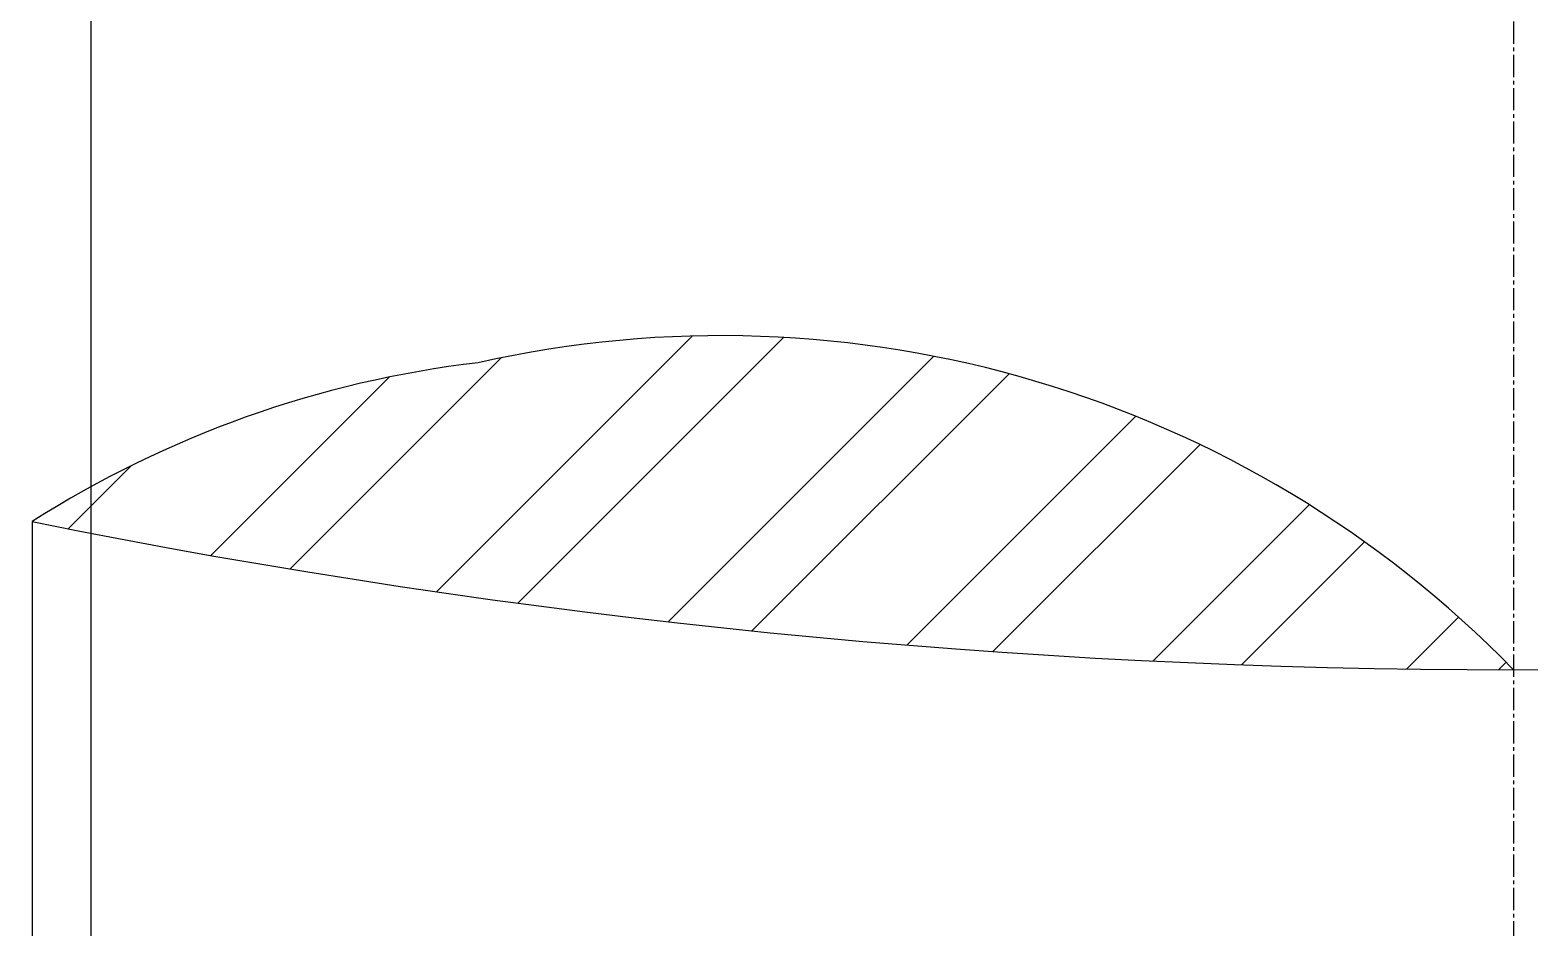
# Model space of a CAD drawing. Header units: millimetres. Extents: x 9612 to 23319, y 1863 to 14354.
# Drawn here: x 11630.2 to 11680.8, y 7738.6 to 7768.9 of the extents above; entities that cross this region are included whole.
import ezdxf

# ---------------------------------------------------------------- set-up
doc = ezdxf.new("R2010")
doc.units = ezdxf.units.MM
doc.header["$MEASUREMENT"] = 0
doc.linetypes.add('CENTER2', pattern=[1.125, 0.75, -0.125, 0.125, -0.125])

# ---------------------------------------------------------------- blocks, each defined once
blk = doc.blocks.new('ijkkkkkkkkk')
h = blk.add_hatch()
h.set_pattern_fill('STEEL', color=256, scale=60)
h.set_pattern_definition([(45, (-14035.1045, -4417.567), (-4.4194174, 4.4194174), []), (45, (-14035.1045, -4414.442), (-4.4194174, 4.4194174), [])])
edge = h.paths.add_edge_path()
edge.add_ellipse((1178.14894, -229.98695), major_axis=(-26.40408, 26.40408), ratio=1, start_angle=269.266508, end_angle=327.694605, ccw=False)
edge.add_ellipse((1204.88887, 48.57695), major_axis=(178.54446, 178.54446), ratio=1, start_angle=213.5788137, end_angle=225, ccw=False)
edge.add_ellipse((1174.11072, -229.06062), major_axis=(-25.27601, 25.27601), ratio=1, start_angle=321.695417, end_angle=347.529879, ccw=False)
blk.add_line((1156.88182, -1041.89229), (1156.88182, 739.71136))
at = {"linetype": 'CENTER2'}
blk.add_line((1204.88887, 19.33629), (1204.88887, -612.61448), dxfattribs=at)
at = {"linetype": 'Continuous'}
blk.add_line((1154.88887, -198.92305), (1154.88887, -595.16202), dxfattribs=at)
for centre, major_axis, start_param, end_param in [((1178.14894, -229.98695), (26.40408, 26.40408), 6.27038346, 7.29014612), ((1174.11072, -229.06062), (-25.27601, 25.27601), -0.66854109, -0.21764467), ((1204.88887, 48.57695), (178.54446, 178.54446), 3.72765351, 4.12632812)]:
    blk.add_ellipse(centre, major_axis=major_axis, ratio=1, start_param=start_param, end_param=end_param)

msp = doc.modelspace()

# ---------------------------------------------------------------- block references
msp.add_blockref('ijkkkkkkkkk', (10475.34511, 7951.25402))

doc.saveas('drawing.dxf')
